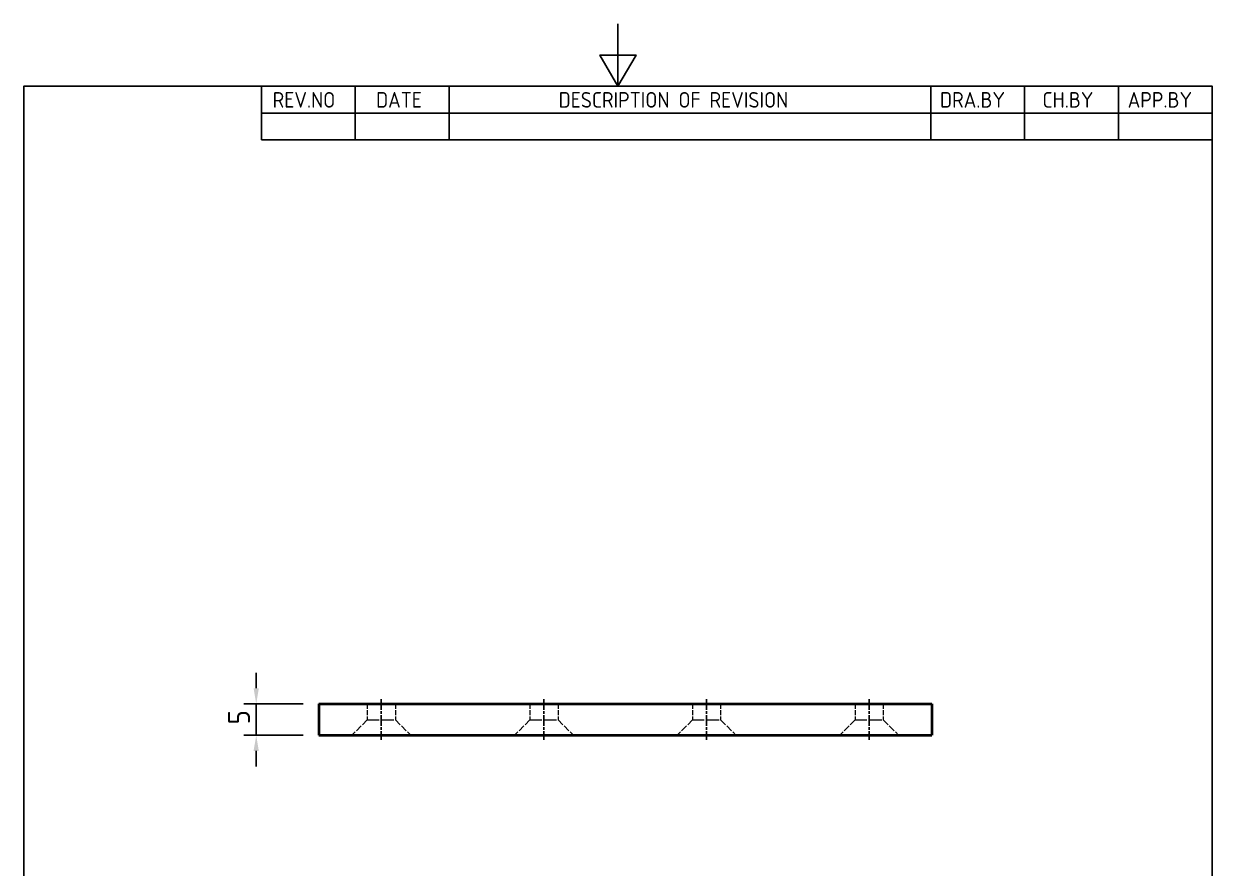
# Model space of a CAD drawing. Header units: millimetres. Extents: x 0 to 210, y 0 to 297.
# Drawn here: x 10 to 200, y 162 to 297 of the extents above; entities that cross this region are included whole.
import ezdxf

# ---------------------------------------------------------------- set-up
doc = ezdxf.new("R2010")
doc.units = ezdxf.units.MM
doc.linetypes.add('CHAIN', pattern=[0.35429999999999995, 0.2362, -0.0295, 0.0591, -0.0295])
doc.linetypes.add('DASHED', pattern=[0.2067, 0.1654, -0.0413])
doc.layers.get('0').update_dxf_attribs({"color": 3, "lineweight": 25})
for name, color, linetype, lineweight in [('가려진 것(ISO)', 2, 'DASHED', 18), ('가시적인 것(ISO)', 3, 'Continuous', 40), ('경계(ISO)', 7, 'Continuous', 25), ('기호(ISO)', 5, 'Continuous', 25), ('중심선(ISO)', 1, 'Continuous', 25), ('치수(ISO)', 2, 'Continuous', 25)]:
    doc.layers.add(name, color=color, linetype=linetype, lineweight=lineweight)
doc.styles.add('ISO Proportiona M2B', font='isocp.shx')
doc.styles.add('치수 텍스트_PSTEK_POSCO', font='isocp.shx')
doc.dimstyles.new('치수_PSTEK_POSCO', dxfattribs={"dimtxt": 3.5, "dimasz": 2.5, "dimexe": 2, "dimexo": 2.5, "dimgap": 1, "dimtad": 1, "dimrnd": 1e-08, "dimdsep": 46, "dimtxsty": '치수 텍스트_PSTEK_POSCO', "dimcen": 0.09, "dimdle": 10, "dimclrd": 7, "dimclre": 7, "dimclrt": 2, "dimadec": 1, "dimazin": 2, "dimtfac": 1, "dimtmove": 0, "dimatfit": 3, "dimfxl": 0, "dimtolj": 1, "dimlwd": -1, "dimlwe": -1, "dimarcsym": 0})

# ---------------------------------------------------------------- blocks, each defined once
blk = doc.blocks.new('경계 Default Border')
at = {"layer": '경계(ISO)', "flags": 128}
for points in [[(105, 297.0000076293945), (105, 287.0000076293945), (102.1132469177246, 292.0000076293945), (107.8867530822754, 292.0000076293945), (105, 287.0000076293945)], [(10, 10), (10, 287.0000076293945), (200, 287.0000076293945), (200, 10), (10, 10)]]:
    blk.add_lwpolyline(points, dxfattribs=at)
blk = doc.blocks.new('*D28')
at = {"layer": 'Defpoints', "color": 0, "transparency": 16777216}
for p in [(47.16129834754267, 188.2432678076777), (57.16129834754264, 188.2432678076777), (57.16129834754264, 183.2432678076777)]:
    blk.add_point(p, dxfattribs=at)
at = {"layer": '치수(ISO)', "color": 7, "transparency": 16777216}
for p, q in [((47.16129834754267, 190.7432678076777), (47.16129834754267, 193.2432678076777)), ((54.66129834754264, 188.2432678076777), (45.16129834754267, 188.2432678076777)), ((47.16129834754267, 183.2432678076777), (47.16129834754267, 188.2432678076777)), ((54.66129834754264, 183.2432678076777), (45.16129834754267, 183.2432678076777)), ((47.16129834754267, 180.7432678076777), (47.16129834754267, 178.2432678076777))]:
    blk.add_line(p, q, dxfattribs=at)
for points in [[(46.744631680876, 190.7432678076777), (47.57796501420933, 190.7432678076777), (47.16129834754267, 188.2432678076777)], [(46.744631680876, 180.7432678076777), (47.57796501420933, 180.7432678076777), (47.16129834754267, 183.2432678076777)]]:
    blk.add_solid(points, dxfattribs=at)
at = {"layer": '치수(ISO)', "color": 2, "transparency": 16777216, "insert": (44.41129834754264, 184.9707804342624), "char_height": 3.5, "attachment_point": 4, "rotation": 90, "style": '치수 텍스트_PSTEK_POSCO'}
blk.add_mtext('\\A1;5', dxfattribs=at)

msp = doc.modelspace()

# ---------------------------------------------------------------- linework, layer by layer
at = {"layer": '가려진 것(ISO)', "ltscale": 4.856876373291016}
for p, q in [((64.91129834754263, 188.2432678076747), (64.91129834754263, 185.6932678076747)), ((69.41129834754263, 188.2432678076747), (69.41129834754263, 185.6932678076747)), ((90.91129834754263, 188.2432678076747), (90.91129834754263, 185.6932678076747)), ((95.41129834754261, 188.2432678076747), (95.41129834754261, 185.6932678076747)), ((116.9112983475426, 188.2432678076747), (116.9112983475426, 185.6932678076747)), ((121.4112983475426, 188.2432678076747), (121.4112983475426, 185.6932678076747)), ((142.9112983475426, 188.2432678076747), (142.9112983475426, 185.6932678076747)), ((147.4112983475426, 188.2432678076747), (147.4112983475426, 185.6932678076747))]:
    msp.add_line(p, q, dxfattribs=at)
at = {"layer": '가려진 것(ISO)', "ltscale": 6.599337100982666}
for p, q in [((64.91129834754263, 185.6932678076747), (62.46129834754263, 183.2432678076747)), ((69.41129834754263, 185.6932678076747), (71.86129834754263, 183.2432678076747)), ((90.91129834754263, 185.6932678076747), (88.46129834754264, 183.2432678076747)), ((95.41129834754261, 185.6932678076747), (97.86129834754263, 183.2432678076747)), ((116.9112983475426, 185.6932678076747), (114.4612983475426, 183.2432678076747)), ((121.4112983475426, 185.6932678076747), (123.8612983475426, 183.2432678076747)), ((142.9112983475426, 185.6932678076747), (140.4612983475426, 183.2432678076747)), ((147.4112983475426, 185.6932678076747), (149.8612983475426, 183.2432678076747))]:
    msp.add_line(p, q, dxfattribs=at)
at = {"layer": '가려진 것(ISO)', "ltscale": 11.39910221099854}
for p, q in [((64.91129834754263, 185.6932678076747), (69.41129834754263, 185.6932678076747)), ((90.91129834754263, 185.6932678076747), (95.41129834754261, 185.6932678076747)), ((116.9112983475426, 185.6932678076747), (121.4112983475426, 185.6932678076747)), ((142.9112983475426, 185.6932678076747), (147.4112983475426, 185.6932678076747))]:
    msp.add_line(p, q, dxfattribs=at)
at = {"layer": '가시적인 것(ISO)'}
for p, q in [((57.16129834754263, 188.2432678076777), (57.16129834754263, 183.2432678076777)), ((57.16129834754263, 188.2432678076777), (155.1612983475426, 188.2432678076777)), ((155.1612983475426, 188.2432678076777), (155.1612983475426, 183.2432678076777)), ((57.16129834754263, 183.2432678076777), (155.1612983475426, 183.2432678076777))]:
    msp.add_line(p, q, dxfattribs=at)
at = {"layer": '기호(ISO)'}
for p, q in [((48.00000000000001, 287.0000076293945), (200, 287.0000076293945)), ((48.00000000000001, 287.0000076293945), (48.00000000000001, 282.7200076293945)), ((63.00000000000001, 287.0000076293945), (63.00000000000001, 282.7200076293945)), ((78, 287.0000076293945), (78, 282.7200076293945)), ((155, 287.0000076293945), (155, 282.7200076293945)), ((170, 287.0000076293945), (170, 282.7200076293945)), ((185, 287.0000076293945), (185, 282.7200076293945)), ((200, 287.0000076293945), (200, 282.7200076293945)), ((48.00000000000001, 282.7200076293945), (200, 282.7200076293945)), ((48.00000000000001, 282.7200076293945), (48.00000000000001, 278.4400076293945)), ((63.00000000000001, 282.7200076293945), (63.00000000000001, 278.4400076293945)), ((78, 282.7200076293945), (78, 278.4400076293945)), ((155, 282.7200076293945), (155, 278.4400076293945)), ((170, 282.7200076293945), (170, 278.4400076293945)), ((185, 282.7200076293945), (185, 278.4400076293945)), ((200, 282.7200076293945), (200, 278.4400076293945)), ((48.00000000000001, 278.4400076293945), (200, 278.4400076293945))]:
    msp.add_line(p, q, dxfattribs=at)
at = {"layer": '중심선(ISO)', "linetype": 'CHAIN', "ltscale": 7.222748279571533}
for p, q in [((67.16129834754263, 188.9932678076747), (67.16129834754263, 182.4932678076747)), ((93.16129834754264, 188.9932678076747), (93.16129834754264, 182.4932678076747)), ((119.1612983475426, 188.9932678076747), (119.1612983475426, 182.4932678076747)), ((145.1612983475426, 188.9932678076747), (145.1612983475426, 182.4932678076747))]:
    msp.add_line(p, q, dxfattribs=at)

# ---------------------------------------------------------------- block references
msp.add_blockref('경계 Default Border', (0, 0))

# ---------------------------------------------------------------- texts
at = {"layer": '기호(ISO)', "color": 2, "char_height": 2.5, "attachment_point": 7, "style": 'ISO Proportiona M2B'}
for s, insert in [('REV.NO', (49.7871163682308, 283.5831900503393)), ('DATE', (66.31423177283666, 283.5831900503393)), ('DESCRIPTION OF REVISION', (95.50702043336295, 283.5831900503393)), ('DRA.BY', (156.4757339553203, 283.5831900503393)), ('CH.BY', (172.8642915086116, 283.5831900503393)), ('APP.BY', (186.4777339604403, 283.5831900503393))]:
    msp.add_mtext(s, dxfattribs=dict(at, insert=insert))

# ---------------------------------------------------------------- dimensions: what is measured, and where the dimension line sits
at = {"layer": '치수(ISO)', "color": 7}
dim = msp.add_linear_dim(base=(47.16129834754267, 188.2432678076777), p1=(57.16129834754264, 183.2432678076777), p2=(57.16129834754264, 188.2432678076777), angle=270, dimstyle='치수_PSTEK_POSCO', override={"dimdec": 2, "dimtp": 0, "dimtm": -0, "dimtdec": 2, "dimtofl": 1, "dimatfit": 1}, dxfattribs=at)
dim.commit()
dim.dimension.update_dxf_attribs({"geometry": '*D28', "text_midpoint": (47.16129834754264, 185.7432678076777), "dimtype": 160})

doc.saveas('drawing.dxf')
